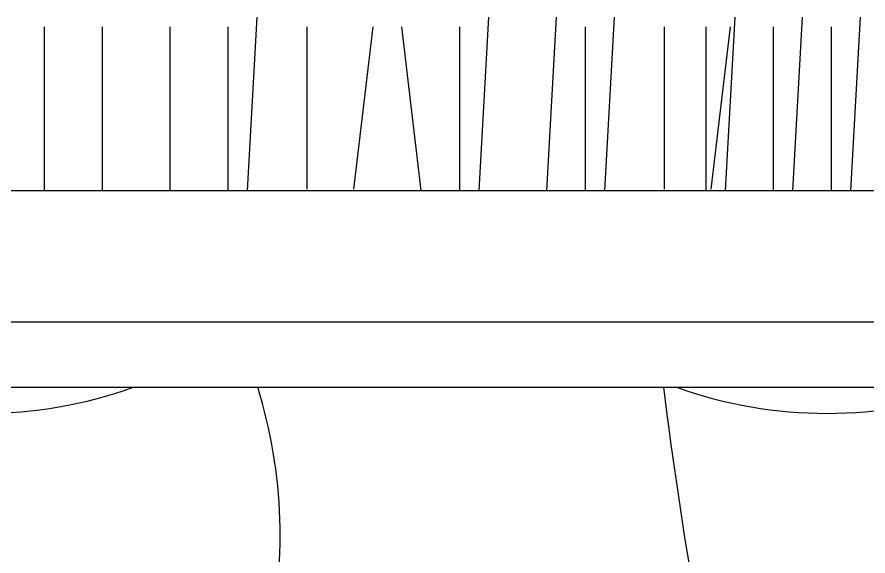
# Model space of a CAD drawing. Header units: millimetres. Extents: x -37 to 8970, y -2 to 4773.
# Drawn here: x 7535.9 to 7984.6, y 1408.1 to 1692.2 of the extents above; entities that cross this region are included whole.
import ezdxf

# ---------------------------------------------------------------- set-up
doc = ezdxf.new("R2010")
doc.units = ezdxf.units.MM

msp = doc.modelspace()

# ---------------------------------------------------------------- linework, layer by layer
at = {"color": 18, "true_color": 0x000000}
for p, q in [((7657.42, 1600.71), (7662.51, 1692.18)), ((7779.64, 1600.71), (7784.74, 1692.18)), ((7815.29, 1600.71), (7820.38, 1692.18)), ((7845.84, 1600.71), (7850.94, 1692.18)), ((7909.39, 1600.71), (7914.49, 1692.18)), ((7945.04, 1600.71), (7950.13, 1692.18)), ((7975.59, 1600.71), (7980.69, 1692.18)), ((7550.48, 1600.71), (7550.48, 1687.1)), ((7581.04, 1600.71), (7581.04, 1687.1)), ((7616.68, 1600.71), (7616.68, 1687.1)), ((7647.23, 1600.71), (7647.23, 1687.1)), ((7688.88, 1601.42), (7688.88, 1686.95)), ((7713.45, 1601.42), (7723.63, 1687.1)), ((7749.09, 1600.71), (7738.91, 1687.1)), ((7769.46, 1600.71), (7769.46, 1687.1)), ((7835.66, 1600.71), (7835.66, 1687.1)), ((7877.31, 1601.42), (7877.31, 1686.95)), ((7899.21, 1600.71), (7899.21, 1687.1)), ((7901.87, 1601.42), (7912.05, 1687.1)), ((7934.85, 1600.71), (7934.85, 1687.1)), ((7965.41, 1600.71), (7965.41, 1687.1)), ((7334.96, 1600.71), (8878.65, 1600.71)), ((7404.08, 1531.59), (8809.53, 1531.59)), ((7438.64, 1497.03), (8774.97, 1497.03))]:
    msp.add_line(p, q, dxfattribs=at)
for centre, major_axis, start_param, end_param in [((7517.91, 1718.78), (-166.52, 166.52), 2.01288, 2.699509), ((7410.59, 1418.95), (186.73, 186.73), 5.262713, 5.797943), ((10255.23, 1793.05), (-1694.83, 1694.83), 0.909219, 1.006299), ((7963.04, 1718.78), (166.52, 166.52), 3.583677, 4.270305)]:
    msp.add_ellipse(centre, major_axis=major_axis, ratio=1, start_param=start_param, end_param=end_param, dxfattribs=at)

doc.saveas('drawing.dxf')
